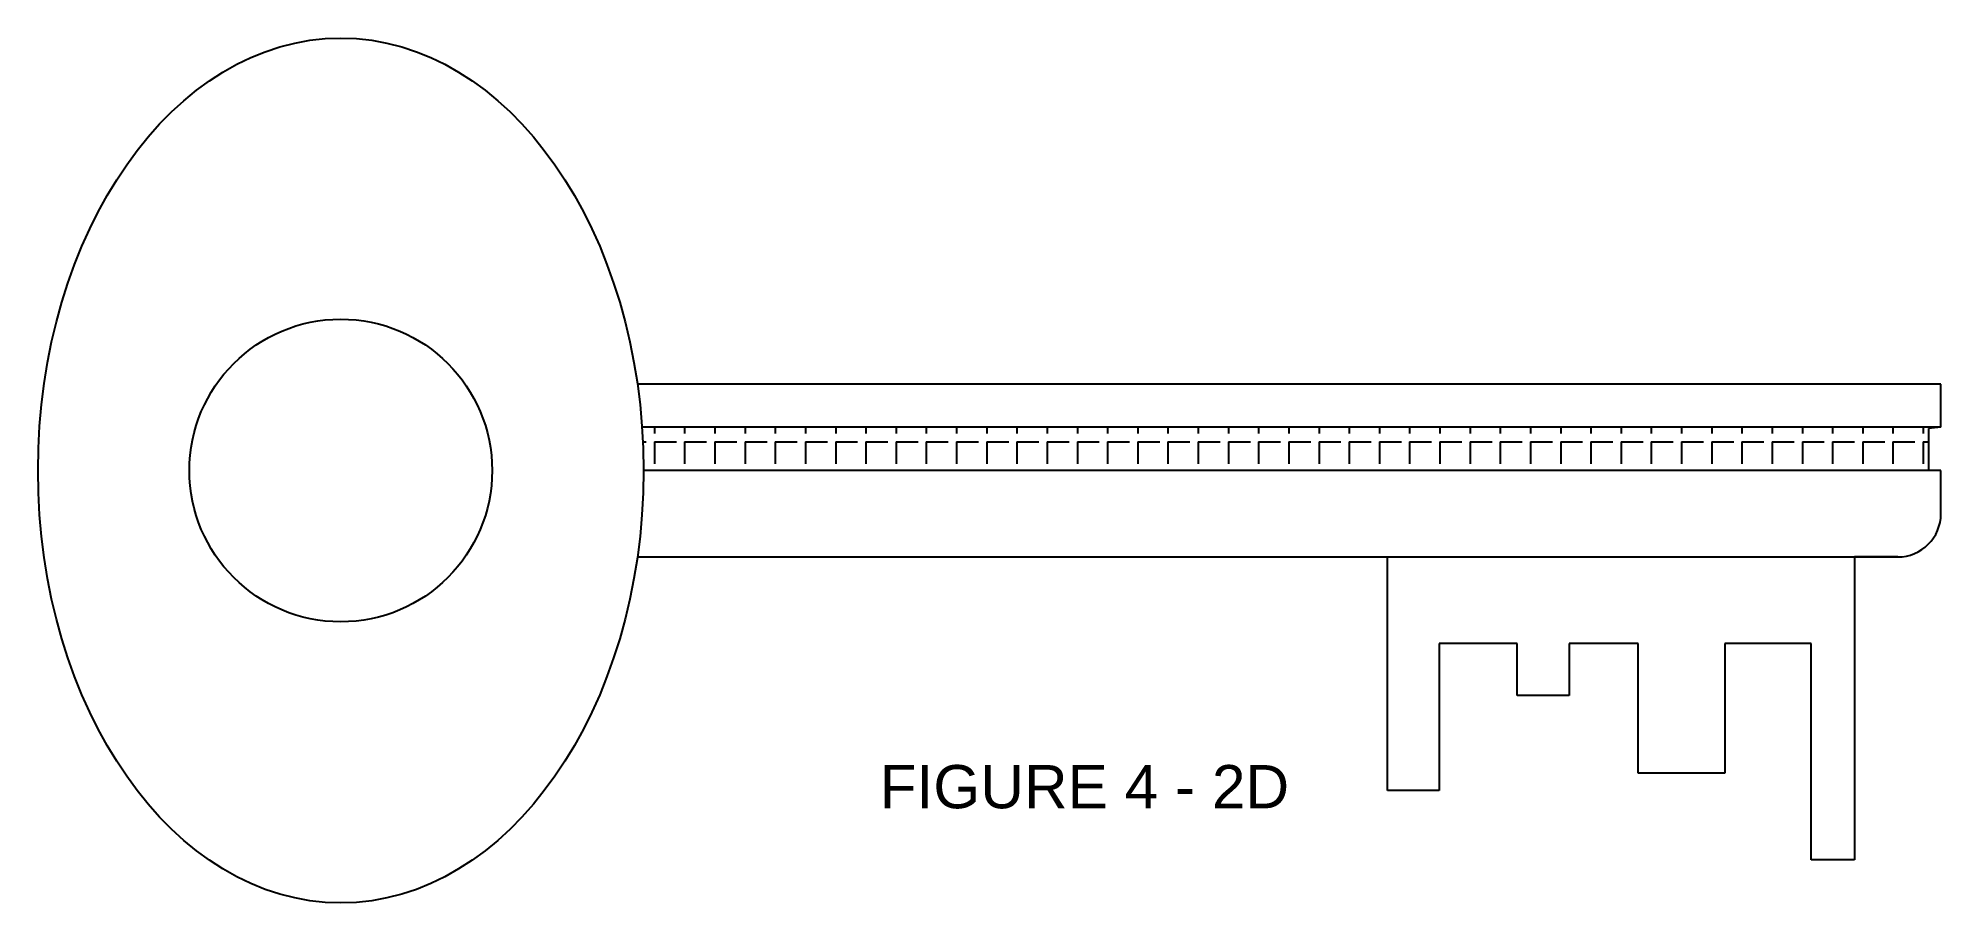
# Model space of a CAD drawing. Header units: inches. Extents: x -311 to 129, y 391 to 591.
import ezdxf

# ---------------------------------------------------------------- set-up
doc = ezdxf.new("R2010")
doc.units = ezdxf.units.IN
doc.header["$MEASUREMENT"] = 0
doc.styles.get("Standard").update_dxf_attribs({"font": 'arial.ttf'})

msp = doc.modelspace()

# ---------------------------------------------------------------- hatches: boundary and pattern name
h = msp.add_hatch()
h.set_pattern_fill('ANGLE', color=256, angle=-90)
h.set_pattern_definition([(270, (-1621.061, 3158.737), (6.985, -1e-15), [5.08, -1.905]), (360, (-1621.061, 3158.737), (2e-15, 6.985), [5.08, -1.905])])
h.paths.add_polyline_path([(126.44, 490.84), (126.44, 500.84), (-170.7, 500.84), (-170.7, 490.84)])

# ---------------------------------------------------------------- linework, layer by layer
for p, q in [((129.3, 510.84), (-172.11, 510.84)), ((129.3, 510.84), (109.3, 510.84)), ((129.3, 500.84), (129.3, 510.84)), ((129.3, 500.84), (-171.05, 500.84)), ((129.3, 500.84), (126.44, 500.56)), ((126.44, 500.56), (126.44, 490.84)), ((129.3, 490.84), (-170.7, 490.84)), ((129.3, 480.84), (129.3, 490.84)), ((-172.11, 470.84), (119.3, 470.84)), ((1.3, 416.84), (1.3, 470.84)), ((119.3, 470.84), (109.3, 470.84)), ((119.3, 470.84), (109.3, 470.84)), ((109.3, 470.84), (109.3, 450.84)), ((31.3, 450.84), (13.3, 450.84)), ((13.3, 450.84), (13.3, 416.84)), ((31.3, 438.84), (31.3, 450.84)), ((59.3, 450.84), (43.3, 450.84)), ((43.3, 450.84), (43.3, 438.84)), ((59.3, 420.84), (59.3, 450.84)), ((99.3, 450.84), (79.3, 450.84)), ((79.3, 450.84), (79.3, 420.84)), ((99.3, 400.84), (99.3, 450.84)), ((109.3, 450.84), (109.3, 400.84)), ((43.3, 438.84), (31.3, 438.84)), ((79.3, 420.84), (59.3, 420.84)), ((13.3, 416.84), (1.3, 416.84)), ((109.3, 400.84), (99.3, 400.84))]:
    msp.add_line(p, q)
msp.add_circle((-240.7, 490.84), 35)
msp.add_arc((119.3, 480.84), 10, 270, 0)
msp.add_ellipse((-240.7, 490.84), major_axis=(0, 100), ratio=0.7)

# ---------------------------------------------------------------- texts
at = {"insert": (-116.1, 422.73), "char_height": 10, "attachment_point": 1}
msp.add_mtext_dynamic_manual_height_columns('FIGURE 4 - 2D', width=235.2641, gutter_width=12.5, heights=[0], dxfattribs=at)

doc.saveas('drawing.dxf')
